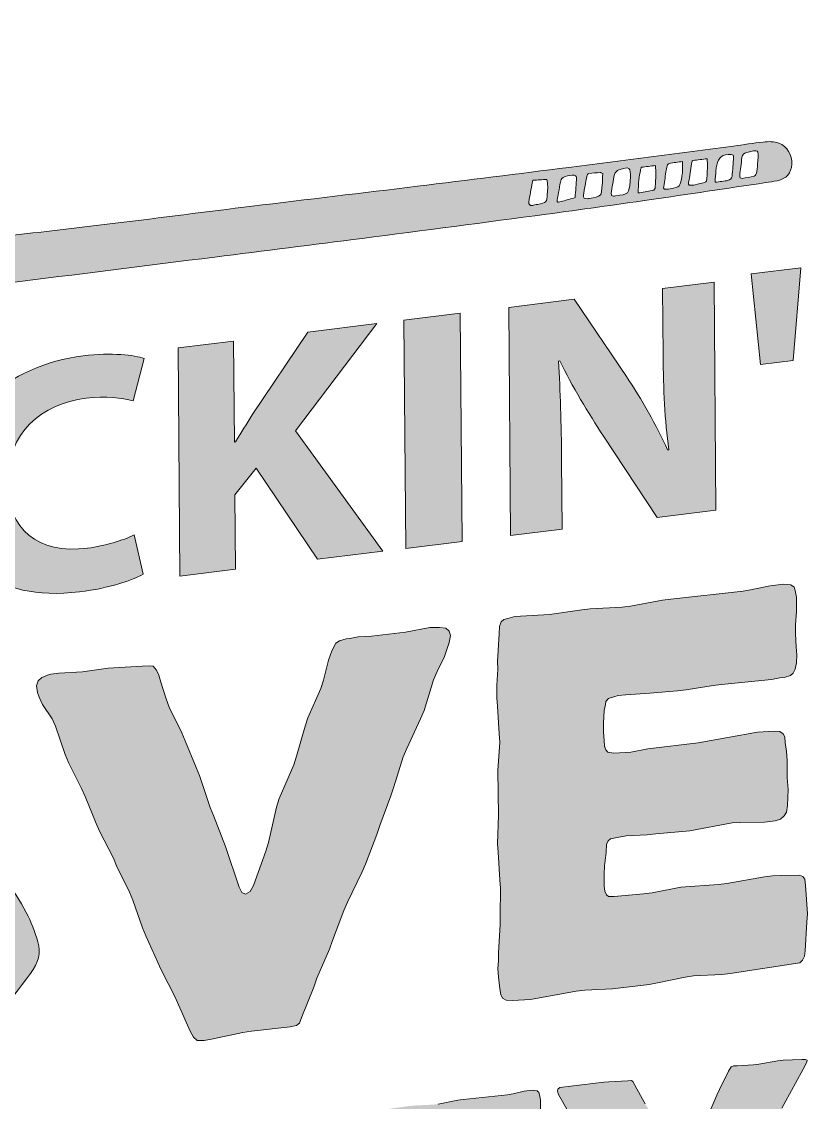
# Model space of a CAD drawing. Header units: inches. Extents: x 0.39 to 6.27, y -7.88 to -1.02.
# Drawn here: x 3.182 to 6.273, y -5.267 to -1.016 of the extents above; entities that cross this region are included whole.
import ezdxf

# ---------------------------------------------------------------- set-up
doc = ezdxf.new("R2010")
doc.units = ezdxf.units.IN
doc.header["$MEASUREMENT"] = 0
doc.layers.add('Layer 1', color=7, linetype='Continuous')

# ---------------------------------------------------------------- blocks, each defined once
blk = doc.blocks.new('block 3')
at = {"layer": 'Layer 1', "true_color": 0x0099ff}
h = blk.add_hatch(color=150, dxfattribs=at)
h.dxf.hatch_style = 2
edge = h.paths.add_edge_path()
edge.add_spline(control_points=[(2.0953, -4.8796), (1.899, -4.7381), (1.7428, -4.6), (1.6258, -4.4233), (1.6014, -4.3864), (1.5831, -4.3453), (1.5607, -4.307), (1.5121, -4.2239), (1.5347, -4.1432), (1.5953, -4.0632), (1.6362, -4.0095), (1.6777, -3.9562), (1.7179, -3.9019), (1.7389, -3.8735), (1.7592, -3.8444), (1.7772, -3.8143), (1.8466, -3.6978), (1.9195, -3.6571), (2.0436, -3.685), (2.1418, -3.7071), (2.2401, -3.7352), (2.3291, -3.777), (2.4947, -3.8549), (2.6533, -3.9458), (2.7905, -4.0645), (2.946, -4.199), (3.1033, -4.333), (3.2007, -4.5204), (3.2196, -4.5568), (3.2345, -4.5961), (3.2462, -4.6361), (3.2586, -4.6784), (3.2491, -4.718), (3.2175, -4.7597), (3.1296, -4.8755), (3.0443, -4.9931), (2.9626, -5.1128), (2.9215, -5.173), (2.8727, -5.1951), (2.8061, -5.1966), (2.7195, -5.1985), (2.6424, -5.1735), (2.5674, -5.1449), (2.3854, -5.0757), (2.2187, -4.9817), (2.0953, -4.8796)], knot_values=[0, 0, 0, 0, 1, 1, 1, 2, 2, 2, 3, 3, 3, 4, 4, 4, 5, 5, 5, 6, 6, 6, 7, 7, 7, 8, 8, 8, 9, 9, 9, 10, 10, 10, 11, 11, 11, 12, 12, 12, 13, 13, 13, 14, 14, 14, 15, 15, 15, 15], degree=3, periodic=1)
edge = h.paths.add_edge_path()
edge.add_spline(control_points=[(2.2057, -4.2896), (2.2415, -4.3161), (2.2772, -4.3428), (2.3132, -4.3689), (2.3181, -4.3725), (2.325, -4.3735), (2.331, -4.3757), (2.3282, -4.3692), (2.3269, -4.3614), (2.3224, -4.3564), (2.2743, -4.302), (2.2242, -4.2495), (2.1777, -4.1938), (2.1108, -4.1137), (2.0444, -4.0329), (2.0064, -3.9324), (1.9925, -3.8956), (2.0018, -3.8803), (2.04, -3.8808), (2.073, -3.8813), (2.1062, -3.8858), (2.1374, -3.8939), (2.2831, -3.9317), (2.4166, -3.9938), (2.5462, -4.0634), (2.5544, -4.0678), (2.5641, -4.0701), (2.5731, -4.0734), (2.5678, -4.0656), (2.564, -4.0561), (2.5569, -4.0505), (2.4376, -3.9558), (2.3219, -3.8552), (2.1661, -3.8149), (2.1225, -3.8037), (2.0753, -3.7961), (2.0292, -3.7991), (1.9528, -3.8041), (1.9064, -3.8614), (1.9214, -3.9334), (1.9311, -3.9802), (1.951, -4.0263), (1.9768, -4.0651), (2.0368, -4.1553), (2.1131, -4.2311), (2.2057, -4.2896)], knot_values=[0, 0, 0, 0, 1, 1, 1, 2, 2, 2, 3, 3, 3, 4, 4, 4, 5, 5, 5, 6, 6, 6, 7, 7, 7, 8, 8, 8, 9, 9, 9, 10, 10, 10, 11, 11, 11, 12, 12, 12, 13, 13, 13, 14, 14, 14, 15, 15, 15, 15], degree=3, periodic=1)
at = {"layer": 'Layer 1', "lineweight": 0}
for points in [[(2.0953, -4.8796), (1.899, -4.7381), (1.7428, -4.6), (1.6258, -4.4233), (1.6014, -4.3864), (1.5831, -4.3453), (1.5607, -4.307), (1.5121, -4.2239), (1.5347, -4.1432), (1.5953, -4.0632), (1.6362, -4.0095), (1.6777, -3.9562), (1.7179, -3.9019), (1.7389, -3.8735), (1.7592, -3.8444), (1.7772, -3.8143), (1.8466, -3.6978), (1.9195, -3.6571), (2.0436, -3.685), (2.1418, -3.7071), (2.2401, -3.7352), (2.3291, -3.777), (2.4947, -3.8549), (2.6533, -3.9458), (2.7905, -4.0645), (2.946, -4.199), (3.1033, -4.333), (3.2007, -4.5204), (3.2196, -4.5568), (3.2345, -4.5961), (3.2462, -4.6361), (3.2586, -4.6784), (3.2491, -4.718), (3.2175, -4.7597), (3.1296, -4.8755), (3.0443, -4.9931), (2.9626, -5.1128), (2.9215, -5.173), (2.8727, -5.1951), (2.8061, -5.1966), (2.7195, -5.1985), (2.6424, -5.1735), (2.5674, -5.1449), (2.3854, -5.0757), (2.2187, -4.9817), (2.0953, -4.8796)], [(2.2057, -4.2896), (2.2415, -4.3161), (2.2772, -4.3428), (2.3132, -4.3689), (2.3181, -4.3725), (2.325, -4.3735), (2.331, -4.3757), (2.3282, -4.3692), (2.3269, -4.3614), (2.3224, -4.3564), (2.2743, -4.302), (2.2242, -4.2495), (2.1777, -4.1938), (2.1108, -4.1137), (2.0444, -4.0329), (2.0064, -3.9324), (1.9925, -3.8956), (2.0018, -3.8803), (2.04, -3.8808), (2.073, -3.8813), (2.1062, -3.8858), (2.1374, -3.8939), (2.2831, -3.9317), (2.4166, -3.9938), (2.5462, -4.0634), (2.5544, -4.0678), (2.5641, -4.0701), (2.5731, -4.0734), (2.5678, -4.0656), (2.564, -4.0561), (2.5569, -4.0505), (2.4376, -3.9558), (2.3219, -3.8552), (2.1661, -3.8149), (2.1225, -3.8037), (2.0753, -3.7961), (2.0292, -3.7991), (1.9528, -3.8041), (1.9064, -3.8614), (1.9214, -3.9334), (1.9311, -3.9802), (1.951, -4.0263), (1.9768, -4.0651), (2.0368, -4.1553), (2.1131, -4.2311), (2.2057, -4.2896)]]:
    blk.add_open_spline(points, degree=3, knots=[0, 0, 0, 0, 1, 1, 1, 2, 2, 2, 3, 3, 3, 4, 4, 4, 5, 5, 5, 6, 6, 6, 7, 7, 7, 8, 8, 8, 9, 9, 9, 10, 10, 10, 11, 11, 11, 12, 12, 12, 13, 13, 13, 14, 14, 14, 15, 15, 15, 15], dxfattribs=at)
blk = doc.blocks.new('block 5')
at = {"layer": 'Layer 1', "true_color": 0xfbb03b}
h = blk.add_hatch(color=40, dxfattribs=at)
h.dxf.hatch_style = 2
h.paths.add_polyline_path([(6.2712, -5.1073), (6.2636, -5.1216), (6.1722, -5.2897), (6.1595, -5.3105), (6.1163, -5.3839), (6.1049, -5.4045), (6.0694, -5.4814), (6.058, -5.5035), (6.0186, -5.5764), (6.0059, -5.5987), (5.9653, -5.6718), (5.9526, -5.6926), (5.9107, -5.7658), (5.9056, -5.7782), (5.9066, -5.898), (5.9124, -5.9772), (5.9113, -6.001), (5.9068, -6.0815), (5.9069, -6.1051), (5.9126, -6.1666), (5.914, -6.1871), (5.9103, -6.1994), (5.9052, -6.206), (5.8936, -6.2103), (5.8087, -6.2208), (5.6581, -6.2333), (5.6529, -6.2295), (5.6502, -6.2151), (5.6487, -6.0332), (5.6473, -6.0097), (5.6415, -5.9305), (5.64, -5.907), (5.6445, -5.8266), (5.6418, -5.8136), (5.6327, -5.8043), (5.5974, -5.7376), (5.5857, -5.7184), (5.544, -5.6569), (5.5322, -5.6376), (5.4943, -5.5712), (5.4839, -5.5518), (5.3925, -5.4062), (5.3821, -5.3867), (5.3429, -5.322), (5.3325, -5.3025), (5.2946, -5.2362), (5.2906, -5.2233), (5.2918, -5.2158), (5.2995, -5.2089), (5.4719, -5.1877), (5.4925, -5.1867), (5.5672, -5.182), (5.5814, -5.1817), (5.5866, -5.1855), (5.6245, -5.2548), (5.6349, -5.2728), (5.6741, -5.3346), (5.6845, -5.3525), (5.7185, -5.4164), (5.7303, -5.4357), (5.7655, -5.495), (5.7746, -5.5072), (5.7824, -5.5092), (5.7913, -5.4978), (5.8229, -5.4229), (5.8343, -5.4022), (5.8737, -5.3323), (5.8851, -5.3116), (5.9167, -5.2382), (5.9269, -5.2162), (5.9624, -5.1438), (5.9725, -5.1277), (5.9828, -5.1235), (5.997, -5.1233), (6.0614, -5.1198), (6.0819, -5.1173), (6.1565, -5.1037), (6.1771, -5.1011), (6.2505, -5.0981), (6.266, -5.0991), (6.2725, -5.1013)])
h = blk.add_hatch(color=40, dxfattribs=at)
h.dxf.hatch_style = 2
h.paths.add_polyline_path([(5.2504, -6.1458), (5.2493, -6.1696), (5.2448, -6.2501), (5.2436, -6.265), (5.2386, -6.276), (5.2322, -6.2827), (5.0636, -6.3093), (5.0431, -6.3118), (4.9748, -6.3143), (4.9542, -6.3183), (4.8873, -6.3324), (4.8668, -6.3364), (4.778, -6.3473), (4.711, -6.3496), (4.6904, -6.3522), (4.5798, -6.3732), (4.536, -6.3756), (4.5206, -6.3745), (4.5115, -6.3682), (4.5076, -6.3583), (4.5049, -6.3424), (4.502, -6.3087), (4.5005, -6.2852), (4.5017, -6.2629), (4.5015, -6.2407), (4.506, -6.1617), (4.5058, -6.1381), (4.5065, -6.0595), (4.505, -6.0361), (4.5005, -5.9582), (4.499, -5.9347), (4.501, -5.8545), (4.5, -5.7289), (4.5045, -5.6499), (4.503, -5.6264), (4.4985, -5.5485), (4.497, -5.525), (4.4967, -5.4895), (4.499, -5.4448), (4.4988, -5.4227), (4.502, -5.3453), (4.5032, -5.3245), (4.5069, -5.3122), (4.5133, -5.3055), (4.5236, -5.3027), (4.5403, -5.2977), (4.624, -5.2933), (4.7025, -5.2822), (4.7231, -5.2797), (4.8003, -5.2761), (4.8209, -5.2736), (4.8981, -5.2582), (4.9187, -5.2557), (5.0937, -5.2371), (5.1156, -5.233), (5.1593, -5.2232), (5.1914, -5.2192), (5.2095, -5.2214), (5.2173, -5.2279), (5.2199, -5.2379), (5.2227, -5.2568), (5.223, -5.2967), (5.2207, -5.334), (5.2209, -5.3591), (5.2225, -5.396), (5.224, -5.418), (5.2229, -5.4403), (5.2204, -5.4584), (5.2154, -5.4693), (5.209, -5.4761), (5.1935, -5.4809), (5.1832, -5.4822), (5.1627, -5.4862), (5.0417, -5.4981), (5.0211, -5.5006), (4.9555, -5.5116), (4.9349, -5.5141), (4.868, -5.5194), (4.81, -5.5221), (4.7907, -5.5244), (4.7804, -5.5272), (4.7676, -5.5317), (4.7612, -5.5399), (4.76, -5.5489), (4.7575, -5.5655), (4.7553, -5.6013), (4.7555, -5.625), (4.7569, -5.6499), (4.7584, -5.6661), (4.761, -5.6761), (4.7662, -5.6828), (4.7804, -5.6855), (4.8216, -5.6834), (4.8628, -5.6754), (4.985, -5.6604), (5.1291, -5.6338), (5.169, -5.6319), (5.1832, -5.6331), (5.1909, -5.6396), (5.1949, -5.648), (5.1963, -5.6641), (5.1991, -5.6889), (5.2006, -5.7139), (5.201, -5.7626), (5.2038, -5.7963), (5.2016, -5.841), (5.1992, -5.8591), (5.1941, -5.87), (5.1851, -5.8785), (5.1723, -5.8831), (5.1466, -5.8862), (5.0886, -5.8859), (5.068, -5.887), (4.9651, -5.907), (4.8827, -5.9142), (4.8621, -5.9167), (4.8106, -5.9186), (4.7888, -5.9228), (4.7733, -5.9261), (4.7669, -5.9314), (4.7632, -5.9422), (4.762, -5.9645), (4.7585, -6.002), (4.7574, -6.0258), (4.7576, -6.0583), (4.759, -6.0729), (4.763, -6.0828), (4.7682, -6.0881), (4.7823, -6.0878), (4.8532, -6.0821), (4.8737, -6.0796), (4.9432, -6.0651), (5.0346, -6.0598), (5.0552, -6.0573), (5.1465, -6.0401), (5.1658, -6.0378), (5.1851, -6.0369), (5.2315, -6.0371), (5.2392, -6.0406), (5.2445, -6.0488), (5.2459, -6.0649)])
at = {"layer": 'Layer 1', "lineweight": 0}
for points in [[(6.2712, -5.1073), (6.2636, -5.1216), (6.1722, -5.2897)], [(5.3325, -5.3025), (5.2946, -5.2362), (5.2906, -5.2233), (5.2918, -5.2158), (5.2995, -5.2089), (5.4719, -5.1877), (5.4925, -5.1867), (5.5672, -5.182), (5.5814, -5.1817), (5.5866, -5.1855), (5.6245, -5.2548), (5.6349, -5.2728)], [(5.8851, -5.3116), (5.9167, -5.2382), (5.9269, -5.2162), (5.9624, -5.1438), (5.9725, -5.1277), (5.9828, -5.1235), (5.997, -5.1233), (6.0614, -5.1198), (6.0819, -5.1173), (6.1565, -5.1037), (6.1771, -5.1011), (6.2505, -5.0981), (6.266, -5.0991), (6.2725, -5.1013), (6.2712, -5.1073)], [(4.8209, -5.2736), (4.8981, -5.2582), (4.9187, -5.2557), (5.0937, -5.2371), (5.1156, -5.233), (5.1593, -5.2232), (5.1914, -5.2192), (5.2095, -5.2214), (5.2173, -5.2279), (5.2199, -5.2379), (5.2227, -5.2568), (5.223, -5.2967)]]:
    blk.add_lwpolyline(points, dxfattribs=at)
blk = doc.blocks.new('block 6')
at = {"layer": 'Layer 1', "true_color": 0xfbb03b}
h = blk.add_hatch(color=40, dxfattribs=at)
h.dxf.hatch_style = 2
h.paths.add_polyline_path([(6.2475, -1.9845), (6.2171, -2.3494), (6.0883, -2.3652), (6.0521, -2.0085)])
h = blk.add_hatch(color=40, dxfattribs=at)
h.dxf.hatch_style = 2
edge = h.paths.add_edge_path()
edge.add_spline(control_points=[(5.1058, -3.0375), (5.1058, -3.0375), (5.0987, -2.1402), (5.0987, -2.1402), (5.0987, -2.1402), (5.3562, -2.1086), (5.3562, -2.1086), (5.3562, -2.1086), (5.5615, -2.4126), (5.5615, -2.4126), (5.6201, -2.5), (5.6789, -2.6047), (5.7231, -2.7005), (5.7231, -2.7005), (5.7275, -2.7), (5.7275, -2.7), (5.712, -2.5833), (5.7067, -2.4627), (5.7056, -2.3282), (5.7056, -2.3282), (5.7035, -2.0659), (5.7035, -2.0659), (5.7035, -2.0659), (5.9061, -2.0411), (5.9061, -2.0411), (5.9061, -2.0411), (5.9133, -2.9384), (5.9133, -2.9384), (5.9133, -2.9384), (5.6818, -2.9668), (5.6818, -2.9668), (5.6818, -2.9668), (5.4706, -2.6463), (5.4706, -2.6463), (5.412, -2.5575), (5.3474, -2.4495), (5.2988, -2.3502), (5.2988, -2.3502), (5.2944, -2.3521), (5.2944, -2.3521), (5.3012, -2.4698), (5.3051, -2.5959), (5.3063, -2.7424), (5.3063, -2.7424), (5.3084, -3.0127), (5.3084, -3.0127), (5.3084, -3.0127), (5.1058, -3.0375), (5.1058, -3.0375)], knot_values=[0, 0, 0, 0, 1, 1, 1, 2, 2, 2, 3, 3, 3, 4, 4, 4, 5, 5, 5, 6, 6, 6, 7, 7, 7, 8, 8, 8, 9, 9, 9, 10, 10, 10, 11, 11, 11, 12, 12, 12, 13, 13, 13, 14, 14, 14, 15, 15, 15, 16, 16, 16, 16], degree=3, periodic=1)
h = blk.add_hatch(color=40, dxfattribs=at)
h.dxf.hatch_style = 2
h.paths.add_polyline_path([(4.9077, -2.1637), (4.9148, -3.061), (4.6934, -3.0882), (4.6863, -2.1909)])
h = blk.add_hatch(color=40, dxfattribs=at)
h.dxf.hatch_style = 2
edge = h.paths.add_edge_path()
edge.add_spline(control_points=[(3.7978, -2.3), (3.7978, -2.3), (4.0163, -2.2731), (4.0163, -2.2731), (4.0163, -2.2731), (4.0194, -2.6699), (4.0194, -2.6699), (4.0194, -2.6699), (4.0238, -2.6693), (4.0238, -2.6693), (4.0452, -2.6321), (4.0681, -2.5973), (4.0896, -2.5626), (4.0896, -2.5626), (4.3086, -2.2372), (4.3086, -2.2372), (4.3086, -2.2372), (4.5792, -2.204), (4.5792, -2.204), (4.5792, -2.204), (4.2595, -2.6257), (4.2595, -2.6257), (4.2595, -2.6257), (4.6037, -3.0992), (4.6037, -3.0992), (4.6037, -3.0992), (4.3462, -3.1308), (4.3462, -3.1308), (4.3462, -3.1308), (4.1043, -2.7727), (4.1043, -2.7727), (4.1043, -2.7727), (4.0211, -2.8776), (4.0211, -2.8776), (4.0211, -2.8776), (4.0234, -3.1704), (4.0234, -3.1704), (4.0234, -3.1704), (3.8049, -3.1973), (3.8049, -3.1973), (3.8049, -3.1973), (3.7978, -2.3), (3.7978, -2.3)], knot_values=[0, 0, 0, 0, 1, 1, 1, 2, 2, 2, 3, 3, 3, 4, 4, 4, 5, 5, 5, 6, 6, 6, 7, 7, 7, 8, 8, 8, 9, 9, 9, 10, 10, 10, 11, 11, 11, 12, 12, 12, 13, 13, 13, 14, 14, 14, 14], degree=3, periodic=1)
h = blk.add_hatch(color=40, dxfattribs=at)
h.dxf.hatch_style = 2
edge = h.paths.add_edge_path()
edge.add_spline(control_points=[(3.6601, -3.1897), (3.6197, -3.2134), (3.5287, -3.2445), (3.41, -3.2591), (3.0728, -3.3005), (2.8977, -3.1288), (2.8956, -2.8732), (2.8932, -2.567), (3.1291, -2.3674), (3.4243, -2.3312), (3.5386, -2.3171), (3.6256, -2.3278), (3.6648, -2.3416), (3.6648, -2.3416), (3.6213, -2.5082), (3.6213, -2.5082), (3.5763, -2.4964), (3.5139, -2.4881), (3.4358, -2.4977), (3.2607, -2.5192), (3.1254, -2.6331), (3.127, -2.8328), (3.1285, -3.0125), (3.2452, -3.1114), (3.442, -3.0873), (3.5085, -3.0791), (3.5822, -3.0567), (3.6255, -3.0354), (3.6255, -3.0354), (3.6601, -3.1897), (3.6601, -3.1897)], knot_values=[0, 0, 0, 0, 1, 1, 1, 2, 2, 2, 3, 3, 3, 4, 4, 4, 5, 5, 5, 6, 6, 6, 7, 7, 7, 8, 8, 8, 9, 9, 9, 10, 10, 10, 10], degree=3, periodic=1)
at = {"layer": 'Layer 1', "lineweight": 0}
for points in [[(6.2475, -1.9845), (6.2171, -2.3494), (6.0883, -2.3652), (6.0521, -2.0085), (6.2475, -1.9845)], [(4.9077, -2.1637), (4.9148, -3.061), (4.6934, -3.0882), (4.6863, -2.1909), (4.9077, -2.1637)]]:
    blk.add_lwpolyline(points, dxfattribs=at)
for points, knots in [([(5.1058, -3.0375), (5.1058, -3.0375), (5.0987, -2.1402), (5.0987, -2.1402), (5.0987, -2.1402), (5.3562, -2.1086), (5.3562, -2.1086), (5.3562, -2.1086), (5.5615, -2.4126), (5.5615, -2.4126), (5.6201, -2.5), (5.6789, -2.6047), (5.7231, -2.7005), (5.7231, -2.7005), (5.7275, -2.7), (5.7275, -2.7), (5.712, -2.5833), (5.7067, -2.4627), (5.7056, -2.3282), (5.7056, -2.3282), (5.7035, -2.0659), (5.7035, -2.0659), (5.7035, -2.0659), (5.9061, -2.0411), (5.9061, -2.0411), (5.9061, -2.0411), (5.9133, -2.9384), (5.9133, -2.9384), (5.9133, -2.9384), (5.6818, -2.9668), (5.6818, -2.9668), (5.6818, -2.9668), (5.4706, -2.6463), (5.4706, -2.6463), (5.412, -2.5575), (5.3474, -2.4495), (5.2988, -2.3502), (5.2988, -2.3502), (5.2944, -2.3521), (5.2944, -2.3521), (5.3012, -2.4698), (5.3051, -2.5959), (5.3063, -2.7424), (5.3063, -2.7424), (5.3084, -3.0127), (5.3084, -3.0127), (5.3084, -3.0127), (5.1058, -3.0375), (5.1058, -3.0375)], [0, 0, 0, 0, 1, 1, 1, 2, 2, 2, 3, 3, 3, 4, 4, 4, 5, 5, 5, 6, 6, 6, 7, 7, 7, 8, 8, 8, 9, 9, 9, 10, 10, 10, 11, 11, 11, 12, 12, 12, 13, 13, 13, 14, 14, 14, 15, 15, 15, 16, 16, 16, 16]), ([(3.7978, -2.3), (3.7978, -2.3), (4.0163, -2.2731), (4.0163, -2.2731), (4.0163, -2.2731), (4.0194, -2.6699), (4.0194, -2.6699), (4.0194, -2.6699), (4.0238, -2.6693), (4.0238, -2.6693), (4.0452, -2.6321), (4.0681, -2.5973), (4.0896, -2.5626), (4.0896, -2.5626), (4.3086, -2.2372), (4.3086, -2.2372), (4.3086, -2.2372), (4.5792, -2.204), (4.5792, -2.204), (4.5792, -2.204), (4.2595, -2.6257), (4.2595, -2.6257), (4.2595, -2.6257), (4.6037, -3.0992), (4.6037, -3.0992), (4.6037, -3.0992), (4.3462, -3.1308), (4.3462, -3.1308), (4.3462, -3.1308), (4.1043, -2.7727), (4.1043, -2.7727), (4.1043, -2.7727), (4.0211, -2.8776), (4.0211, -2.8776), (4.0211, -2.8776), (4.0234, -3.1704), (4.0234, -3.1704), (4.0234, -3.1704), (3.8049, -3.1973), (3.8049, -3.1973), (3.8049, -3.1973), (3.7978, -2.3), (3.7978, -2.3)], [0, 0, 0, 0, 1, 1, 1, 2, 2, 2, 3, 3, 3, 4, 4, 4, 5, 5, 5, 6, 6, 6, 7, 7, 7, 8, 8, 8, 9, 9, 9, 10, 10, 10, 11, 11, 11, 12, 12, 12, 13, 13, 13, 14, 14, 14, 14]), ([(3.6601, -3.1897), (3.6197, -3.2134), (3.5287, -3.2445), (3.41, -3.2591), (3.0728, -3.3005), (2.8977, -3.1288), (2.8956, -2.8732), (2.8932, -2.567), (3.1291, -2.3674), (3.4243, -2.3312), (3.5386, -2.3171), (3.6256, -2.3278), (3.6648, -2.3416), (3.6648, -2.3416), (3.6213, -2.5082), (3.6213, -2.5082), (3.5763, -2.4964), (3.5139, -2.4881), (3.4358, -2.4977), (3.2607, -2.5192), (3.1254, -2.6331), (3.127, -2.8328), (3.1285, -3.0125), (3.2452, -3.1114), (3.442, -3.0873), (3.5085, -3.0791), (3.5822, -3.0567), (3.6255, -3.0354), (3.6255, -3.0354), (3.6601, -3.1897), (3.6601, -3.1897)], [0, 0, 0, 0, 1, 1, 1, 2, 2, 2, 3, 3, 3, 4, 4, 4, 5, 5, 5, 6, 6, 6, 7, 7, 7, 8, 8, 8, 9, 9, 9, 10, 10, 10, 10])]:
    blk.add_open_spline(points, degree=3, knots=knots, dxfattribs=at)
blk = doc.blocks.new('block 4')
at = {"layer": 'Layer 1', "true_color": 0xfbb03b}
h = blk.add_hatch(color=40, dxfattribs=at)
h.dxf.hatch_style = 2
h.paths.add_polyline_path([(6.2729, -4.5254), (6.2711, -4.5588), (6.2637, -4.6717), (6.2617, -4.6926), (6.2535, -4.7081), (6.2431, -4.7177), (5.9696, -4.7596), (5.9362, -4.7637), (5.8255, -4.769), (5.7921, -4.7752), (5.6835, -4.7968), (5.6501, -4.803), (5.5061, -4.8207), (5.3974, -4.8257), (5.364, -4.8298), (5.1845, -4.8622), (5.1134, -4.8668), (5.0883, -4.8657), (5.0737, -4.8572), (5.0673, -4.8434), (5.0629, -4.8212), (5.0584, -4.7741), (5.056, -4.7412), (5.0578, -4.7099), (5.0576, -4.6788), (5.0651, -4.568), (5.0648, -4.5349), (5.066, -4.4249), (5.0637, -4.392), (5.0565, -4.283), (5.0542, -4.2501), (5.0574, -4.1378), (5.056, -3.9617), (5.0635, -3.8509), (5.0612, -3.8181), (5.054, -3.7091), (5.0517, -3.6762), (5.0513, -3.6265), (5.0549, -3.5638), (5.0547, -3.5328), (5.0601, -3.4243), (5.0619, -3.3951), (5.0681, -3.3777), (5.0785, -3.3682), (5.0951, -3.364), (5.1223, -3.3566), (5.2581, -3.3482), (5.3854, -3.3305), (5.4188, -3.3264), (5.5442, -3.3193), (5.5776, -3.3152), (5.7028, -3.2915), (5.7362, -3.2874), (6.0203, -3.2567), (6.0558, -3.2502), (6.1267, -3.2353), (6.1789, -3.2289), (6.2082, -3.2315), (6.2208, -3.2403), (6.2251, -3.2543), (6.2295, -3.2807), (6.23, -3.3366), (6.2262, -3.3889), (6.2265, -3.4241), (6.229, -3.4756), (6.2313, -3.5065), (6.2295, -3.5378), (6.2255, -3.5631), (6.2173, -3.5787), (6.2069, -3.5882), (6.1819, -3.5955), (6.1652, -3.5975), (6.1318, -3.6037), (5.9354, -3.6236), (5.902, -3.6277), (5.7956, -3.645), (5.7621, -3.6491), (5.6535, -3.6583), (5.5595, -3.6636), (5.5282, -3.6674), (5.5115, -3.6715), (5.4906, -3.6783), (5.4803, -3.6899), (5.4783, -3.7026), (5.4743, -3.7259), (5.4705, -3.7761), (5.4708, -3.8092), (5.4731, -3.8442), (5.4754, -3.8667), (5.4797, -3.8807), (5.4882, -3.89), (5.5112, -3.8934), (5.578, -3.8893), (5.6448, -3.877), (5.8432, -3.8526), (6.077, -3.8115), (6.1418, -3.8077), (6.1648, -3.809), (6.1774, -3.8178), (6.1837, -3.8295), (6.186, -3.852), (6.1905, -3.8867), (6.1928, -3.9216), (6.1934, -3.99), (6.1979, -4.0371), (6.1943, -4.0997), (6.1903, -4.1251), (6.182, -4.1406), (6.1675, -4.1528), (6.1467, -4.1595), (6.1049, -4.1646), (6.0108, -4.1658), (5.9774, -4.1678), (5.8104, -4.1987), (5.6768, -4.211), (5.6433, -4.2151), (5.5598, -4.2191), (5.5243, -4.2255), (5.4992, -4.2307), (5.4889, -4.2382), (5.4827, -4.2534), (5.4809, -4.2848), (5.475, -4.3373), (5.4732, -4.3707), (5.4736, -4.4163), (5.4758, -4.4367), (5.4822, -4.4504), (5.4906, -4.4577), (5.5136, -4.457), (5.6285, -4.447), (5.6619, -4.4429), (5.7746, -4.4208), (5.9229, -4.4108), (5.9563, -4.4067), (6.1045, -4.3802), (6.1359, -4.3764), (6.1672, -4.3746), (6.2424, -4.3737), (6.255, -4.3783), (6.2635, -4.3898), (6.2658, -4.4123)])
h = blk.add_hatch(color=40, dxfattribs=at)
h.dxf.hatch_style = 2
h.paths.add_polyline_path([(4.8699, -3.4311), (4.8639, -3.4588), (4.8578, -3.4782), (4.8455, -3.5129), (4.8167, -3.5724), (4.8024, -3.6052), (4.7657, -3.7258), (4.7513, -3.7587), (4.6979, -3.8751), (4.6835, -3.908), (4.6469, -4.0265), (4.6346, -4.0612), (4.5916, -4.1784), (4.5794, -4.213), (4.5343, -4.3305), (4.52, -4.3634), (4.4645, -4.4801), (4.4501, -4.5129), (4.405, -4.6304), (4.3928, -4.6651), (4.3435, -4.7789), (4.3313, -4.8136), (4.2841, -4.9313), (4.276, -4.9551), (4.2635, -4.9649), (4.2385, -4.9701), (4.086, -4.9867), (4.0526, -4.9929), (3.9357, -5.0176), (3.9003, -5.0241), (3.8731, -5.0232), (3.8583, -5.0106), (3.8456, -4.9872), (3.7988, -4.8831), (3.786, -4.8536), (3.7308, -4.7464), (3.718, -4.7168), (3.6712, -4.6127), (3.6584, -4.5811), (3.6199, -4.4718), (3.6071, -4.4402), (3.5561, -4.3366), (3.5433, -4.3071), (3.4881, -4.1999), (3.4753, -4.1703), (3.4327, -4.0636), (3.4178, -4.0323), (3.3668, -3.9308), (3.354, -3.8992), (3.3155, -3.7878), (3.3027, -3.7583), (3.2647, -3.7028), (3.2519, -3.6733), (3.2455, -3.6554), (3.2411, -3.629), (3.2472, -3.6096), (3.2617, -3.5954), (3.2846, -3.5864), (3.2972, -3.5828), (3.3285, -3.5789), (3.4225, -3.5736), (3.5227, -3.5592), (3.6564, -3.5511), (3.6836, -3.5498), (3.7003, -3.5519), (3.713, -3.5669), (3.7215, -3.5866), (3.7301, -3.6146), (3.7515, -3.6804), (3.7622, -3.7122), (3.8132, -3.8138), (3.826, -3.8454), (3.8687, -3.95), (3.8815, -3.9816), (3.9243, -4.1069), (3.9371, -4.1385), (3.984, -4.2613), (4.0376, -4.4205), (4.0482, -4.442), (4.0629, -4.4485), (4.0816, -4.4379), (4.0939, -4.4136), (4.143, -4.2791), (4.1532, -4.2446), (4.1855, -4.1059), (4.1957, -4.0715), (4.2532, -3.9401), (4.2634, -3.9057), (4.298, -3.7874), (4.3081, -3.755), (4.3595, -3.6389), (4.3697, -3.6065), (4.3899, -3.5273), (4.4022, -3.4906), (4.4187, -3.4616), (4.4332, -3.4515), (4.4583, -3.4443), (4.4729, -3.4425), (4.5063, -3.4364), (4.5585, -3.4341), (4.6922, -3.4177), (4.7882, -3.3997), (4.8258, -3.3992), (4.8509, -3.4023), (4.8635, -3.4132)])
at = {"layer": 'Layer 1', "lineweight": 0}
for points in [[(6.2729, -4.5254), (6.2711, -4.5588), (6.2637, -4.6717), (6.2617, -4.6926), (6.2535, -4.7081), (6.2431, -4.7177), (5.9696, -4.7596), (5.9362, -4.7637), (5.8255, -4.769), (5.7921, -4.7752), (5.6835, -4.7968), (5.6501, -4.803), (5.5061, -4.8207), (5.3974, -4.8257), (5.364, -4.8298), (5.1845, -4.8622), (5.1134, -4.8668), (5.0883, -4.8657), (5.0737, -4.8572), (5.0673, -4.8434), (5.0629, -4.8212), (5.0584, -4.7741), (5.056, -4.7412), (5.0578, -4.7099), (5.0576, -4.6788), (5.0651, -4.568), (5.0648, -4.5349), (5.066, -4.4249), (5.0637, -4.392), (5.0565, -4.283), (5.0542, -4.2501), (5.0574, -4.1378), (5.056, -3.9617), (5.0635, -3.8509), (5.0612, -3.8181), (5.054, -3.7091), (5.0517, -3.6762), (5.0513, -3.6265), (5.0549, -3.5638), (5.0547, -3.5328), (5.0601, -3.4243), (5.0619, -3.3951), (5.0681, -3.3777), (5.0785, -3.3682), (5.0951, -3.364), (5.1223, -3.3566), (5.2581, -3.3482), (5.3854, -3.3305), (5.4188, -3.3264), (5.5442, -3.3193), (5.5776, -3.3152), (5.7028, -3.2915), (5.7362, -3.2874), (6.0203, -3.2567), (6.0558, -3.2502), (6.1267, -3.2353), (6.1789, -3.2289), (6.2082, -3.2315), (6.2208, -3.2403), (6.2251, -3.2543), (6.2295, -3.2807), (6.23, -3.3366), (6.2262, -3.3889), (6.2265, -3.4241), (6.229, -3.4756), (6.2313, -3.5065), (6.2295, -3.5378), (6.2255, -3.5631), (6.2173, -3.5787), (6.2069, -3.5882), (6.1819, -3.5955), (6.1652, -3.5975), (6.1318, -3.6037), (5.9354, -3.6236), (5.902, -3.6277), (5.7956, -3.645), (5.7621, -3.6491), (5.6535, -3.6583), (5.5595, -3.6636), (5.5282, -3.6674), (5.5115, -3.6715), (5.4906, -3.6783), (5.4803, -3.6899), (5.4783, -3.7026), (5.4743, -3.7259), (5.4705, -3.7761), (5.4708, -3.8092), (5.4731, -3.8442), (5.4754, -3.8667), (5.4797, -3.8807), (5.4882, -3.89), (5.5112, -3.8934), (5.578, -3.8893), (5.6448, -3.877), (5.8432, -3.8526), (6.077, -3.8115), (6.1418, -3.8077), (6.1648, -3.809), (6.1774, -3.8178), (6.1837, -3.8295), (6.186, -3.852), (6.1905, -3.8867), (6.1928, -3.9216), (6.1934, -3.99), (6.1979, -4.0371), (6.1943, -4.0997), (6.1903, -4.1251), (6.182, -4.1406), (6.1675, -4.1528), (6.1467, -4.1595), (6.1049, -4.1646), (6.0108, -4.1658), (5.9774, -4.1678), (5.8104, -4.1987), (5.6768, -4.211), (5.6433, -4.2151), (5.5598, -4.2191), (5.5243, -4.2255), (5.4992, -4.2307), (5.4889, -4.2382), (5.4827, -4.2534), (5.4809, -4.2848), (5.475, -4.3373), (5.4732, -4.3707), (5.4736, -4.4163), (5.4758, -4.4367), (5.4822, -4.4504), (5.4906, -4.4577), (5.5136, -4.457), (5.6285, -4.447), (5.6619, -4.4429), (5.7746, -4.4208), (5.9229, -4.4108), (5.9563, -4.4067), (6.1045, -4.3802), (6.1359, -4.3764), (6.1672, -4.3746), (6.2424, -4.3737), (6.255, -4.3783), (6.2635, -4.3898), (6.2658, -4.4123), (6.2729, -4.5254)], [(4.8699, -3.4311), (4.8639, -3.4588), (4.8578, -3.4782), (4.8455, -3.5129), (4.8167, -3.5724), (4.8024, -3.6052), (4.7657, -3.7258), (4.7513, -3.7587), (4.6979, -3.8751), (4.6835, -3.908), (4.6469, -4.0265), (4.6346, -4.0612), (4.5916, -4.1784), (4.5794, -4.213), (4.5343, -4.3305), (4.52, -4.3634), (4.4645, -4.4801), (4.4501, -4.5129), (4.405, -4.6304), (4.3928, -4.6651), (4.3435, -4.7789), (4.3313, -4.8136), (4.2841, -4.9313), (4.276, -4.9551), (4.2635, -4.9649), (4.2385, -4.9701), (4.086, -4.9867), (4.0526, -4.9929), (3.9357, -5.0176), (3.9003, -5.0241), (3.8731, -5.0232), (3.8583, -5.0106), (3.8456, -4.9872), (3.7988, -4.8831), (3.786, -4.8536), (3.7308, -4.7464), (3.718, -4.7168), (3.6712, -4.6127), (3.6584, -4.5811), (3.6199, -4.4718), (3.6071, -4.4402), (3.5561, -4.3366), (3.5433, -4.3071), (3.4881, -4.1999), (3.4753, -4.1703), (3.4327, -4.0636), (3.4178, -4.0323), (3.3668, -3.9308), (3.354, -3.8992), (3.3155, -3.7878), (3.3027, -3.7583), (3.2647, -3.7028), (3.2519, -3.6733), (3.2455, -3.6554), (3.2411, -3.629), (3.2472, -3.6096), (3.2617, -3.5954), (3.2846, -3.5864), (3.2972, -3.5828), (3.3285, -3.5789), (3.4225, -3.5736), (3.5227, -3.5592), (3.6564, -3.5511), (3.6836, -3.5498), (3.7003, -3.5519), (3.713, -3.5669), (3.7215, -3.5866), (3.7301, -3.6146), (3.7515, -3.6804), (3.7622, -3.7122), (3.8132, -3.8138), (3.826, -3.8454), (3.8687, -3.95), (3.8815, -3.9816), (3.9243, -4.1069), (3.9371, -4.1385), (3.984, -4.2613), (4.0376, -4.4205), (4.0482, -4.442), (4.0629, -4.4485), (4.0816, -4.4379), (4.0939, -4.4136), (4.143, -4.2791), (4.1532, -4.2446), (4.1855, -4.1059), (4.1957, -4.0715), (4.2532, -3.9401), (4.2634, -3.9057), (4.298, -3.7874), (4.3081, -3.755), (4.3595, -3.6389), (4.3697, -3.6065), (4.3899, -3.5273), (4.4022, -3.4906), (4.4187, -3.4616), (4.4332, -3.4515), (4.4583, -3.4443), (4.4729, -3.4425), (4.5063, -3.4364), (4.5585, -3.4341), (4.6922, -3.4177), (4.7882, -3.3997), (4.8258, -3.3992), (4.8509, -3.4023), (4.8635, -3.4132), (4.8699, -3.4311)]]:
    blk.add_lwpolyline(points, dxfattribs=at)
at = {"layer": 'Layer 1'}
for name in ['block 6', 'block 5']:
    blk.add_blockref(name, (0, 0), dxfattribs=at)
blk = doc.blocks.new('block 2')
at = {"layer": 'Layer 1', "true_color": 0x0099ff}
h = blk.add_hatch(color=150, dxfattribs=at)
h.dxf.hatch_style = 2
edge = h.paths.add_edge_path()
edge.add_spline(control_points=[(0.528, -1.3914), (0.5492, -1.4188), (0.5698, -1.4469), (0.5941, -1.472), (0.6683, -1.5487), (0.7431, -1.625), (0.8196, -1.6997), (0.9012, -1.7794), (0.9852, -1.857), (1.0679, -1.9357), (1.1025, -1.9687), (1.1366, -2.0024), (1.1709, -2.0357), (1.172, -2.0346), (1.1731, -2.0335), (1.1743, -2.0324), (1.2052, -2.0593), (1.234, -2.0892), (1.2677, -2.1123), (1.3307, -2.1554), (1.4026, -2.177), (1.4758, -2.1932), (1.5703, -2.2142), (1.6637, -2.2189), (1.757, -2.2079), (2.0126, -2.1775), (2.2687, -2.1489), (2.5243, -2.1186), (2.7245, -2.0949), (2.9243, -2.0698), (3.1242, -2.0449), (3.3972, -2.011), (3.6701, -1.9767), (3.943, -1.9424), (4.1361, -1.9181), (4.3293, -1.8939), (4.5222, -1.8689), (4.7637, -1.8377), (5.0051, -1.8061), (5.2464, -1.7739), (5.3811, -1.7559), (5.5156, -1.7368), (5.65, -1.7174), (5.8033, -1.6953), (5.9563, -1.6723), (6.1094, -1.6496), (6.1242, -1.6474), (6.139, -1.6454), (6.1535, -1.6424), (6.1912, -1.6345), (6.2094, -1.6134), (6.2115, -1.5764), (6.2134, -1.5427), (6.194, -1.5066), (6.1605, -1.494), (6.142, -1.487), (6.1193, -1.488), (6.0995, -1.4899), (6.0601, -1.4937), (6.0215, -1.5011), (5.9824, -1.5061), (5.7666, -1.5342), (5.5508, -1.5624), (5.3348, -1.5898), (5.1363, -1.615), (4.9376, -1.6397), (4.7389, -1.664), (4.5226, -1.6904), (4.3061, -1.7158), (4.0898, -1.7423), (3.9101, -1.7642), (3.7307, -1.7876), (3.551, -1.8094), (3.3779, -1.8304), (3.2045, -1.8499), (3.0313, -1.8705), (2.8758, -1.8891), (2.7205, -1.9086), (2.565, -1.9272), (2.3947, -1.9475), (2.2242, -1.9675), (2.0537, -1.9873), (2.0009, -1.9934), (1.948, -1.9988), (1.8949, -2.0039), (1.7932, -2.0135), (1.699, -1.9836), (1.6116, -1.9269), (1.5653, -1.8968), (1.5203, -1.8642), (1.4779, -1.8293), (1.442, -1.7997), (1.4101, -1.7656), (1.3773, -1.7327), (1.3457, -1.7009), (1.3157, -1.6676), (1.2841, -1.6357), (1.2267, -1.5777), (1.1682, -1.5208), (1.1111, -1.4626), (1.059, -1.4095), (1.0083, -1.3552), (0.9567, -1.3016), (0.9324, -1.2764), (0.9076, -1.2514), (0.8825, -1.2268), (0.8443, -1.1892), (0.8057, -1.1522), (0.7674, -1.1148), (0.7432, -1.0912), (0.7202, -1.0665), (0.6952, -1.0438), (0.6653, -1.0166), (0.6533, -1.0164), (0.6341, -1.0471), (0.6168, -1.0748), (0.6022, -1.1047), (0.5911, -1.1355), (0.566, -1.2045), (0.545, -1.2752), (0.5196, -1.344), (0.5127, -1.3626), (0.5167, -1.3768), (0.528, -1.3914)], knot_values=[0, 0, 0, 0, 1, 1, 1, 2, 2, 2, 3, 3, 3, 4, 4, 4, 5, 5, 5, 6, 6, 6, 7, 7, 7, 8, 8, 8, 9, 9, 9, 10, 10, 10, 11, 11, 11, 12, 12, 12, 13, 13, 13, 14, 14, 14, 15, 15, 15, 16, 16, 16, 17, 17, 17, 18, 18, 18, 19, 19, 19, 20, 20, 20, 21, 21, 21, 22, 22, 22, 23, 23, 23, 24, 24, 24, 25, 25, 25, 26, 26, 26, 27, 27, 27, 28, 28, 28, 29, 29, 29, 30, 30, 30, 31, 31, 31, 32, 32, 32, 33, 33, 33, 34, 34, 34, 35, 35, 35, 36, 36, 36, 37, 37, 37, 38, 38, 38, 39, 39, 39, 40, 40, 40, 41, 41, 41, 41], degree=3, periodic=1)
edge = h.paths.add_edge_path()
edge.add_spline(control_points=[(6.0079, -1.631), (6.0075, -1.6284), (6.0065, -1.6257), (6.0068, -1.6233), (6.0095, -1.5992), (6.0126, -1.5751), (6.0153, -1.551), (6.0166, -1.5394), (6.0235, -1.5344), (6.0352, -1.5311), (6.0809, -1.5186), (6.0814, -1.5186), (6.0777, -1.5644), (6.0766, -1.5785), (6.077, -1.5928), (6.0746, -1.6065), (6.0734, -1.6132), (6.069, -1.6222), (6.0632, -1.6241), (6.0483, -1.6289), (6.0318, -1.6305), (6.0158, -1.6331), (6.0135, -1.6334), (6.0106, -1.6318), (6.0079, -1.631)], knot_values=[0, 0, 0, 0, 1, 1, 1, 2, 2, 2, 3, 3, 3, 4, 4, 4, 5, 5, 5, 6, 6, 6, 7, 7, 7, 8, 8, 8, 8], degree=3, periodic=1)
edge = h.paths.add_edge_path()
edge.add_spline(control_points=[(5.9102, -1.6483), (5.9111, -1.6322), (5.9118, -1.6162), (5.9131, -1.6002), (5.9136, -1.5939), (5.9155, -1.5878), (5.9166, -1.5815), (5.9221, -1.5505), (5.9396, -1.5373), (5.9732, -1.5392), (5.9757, -1.5393), (5.9782, -1.541), (5.9807, -1.5419), (5.9814, -1.5444), (5.983, -1.547), (5.9829, -1.5493), (5.9811, -1.5749), (5.9799, -1.6006), (5.9765, -1.6259), (5.9757, -1.6318), (5.9682, -1.639), (5.9619, -1.6406), (5.9452, -1.6446), (5.9275, -1.6459), (5.9102, -1.6483)], knot_values=[0, 0, 0, 0, 1, 1, 1, 2, 2, 2, 3, 3, 3, 4, 4, 4, 5, 5, 5, 6, 6, 6, 7, 7, 7, 8, 8, 8, 8], degree=3, periodic=1)
edge = h.paths.add_edge_path()
edge.add_spline(control_points=[(5.8057, -1.6481), (5.8107, -1.6244), (5.8137, -1.6001), (5.8176, -1.5761), (5.8182, -1.5723), (5.8191, -1.5687), (5.8198, -1.5653), (5.8211, -1.5641), (5.8218, -1.5624), (5.8228, -1.5623), (5.8416, -1.5601), (5.8604, -1.558), (5.8793, -1.5558), (5.8794, -1.5674), (5.8795, -1.579), (5.8796, -1.5906), (5.8796, -1.5945), (5.8796, -1.5984), (5.8793, -1.6023), (5.8745, -1.661), (5.8866, -1.6435), (5.8269, -1.659), (5.8243, -1.6596), (5.8215, -1.6598), (5.8188, -1.66), (5.8097, -1.6607), (5.8031, -1.6608), (5.8057, -1.6481)], knot_values=[0, 0, 0, 0, 1, 1, 1, 2, 2, 2, 3, 3, 3, 4, 4, 4, 5, 5, 5, 6, 6, 6, 7, 7, 7, 8, 8, 8, 9, 9, 9, 9], degree=3, periodic=1)
edge = h.paths.add_edge_path()
edge.add_spline(control_points=[(5.7079, -1.6643), (5.7121, -1.6432), (5.7142, -1.6216), (5.7176, -1.6003), (5.7188, -1.5928), (5.7214, -1.5857), (5.7232, -1.5791), (5.7258, -1.577), (5.7275, -1.5743), (5.7298, -1.574), (5.7469, -1.5712), (5.7642, -1.5689), (5.7814, -1.5664), (5.7816, -1.5796), (5.7821, -1.5929), (5.7818, -1.6061), (5.7815, -1.6137), (5.78, -1.6213), (5.7787, -1.6288), (5.772, -1.6662), (5.772, -1.6662), (5.7331, -1.6738), (5.7292, -1.6745), (5.7252, -1.6751), (5.7211, -1.6755), (5.7125, -1.6764), (5.7053, -1.6774), (5.7079, -1.6643)], knot_values=[0, 0, 0, 0, 1, 1, 1, 2, 2, 2, 3, 3, 3, 4, 4, 4, 5, 5, 5, 6, 6, 6, 7, 7, 7, 8, 8, 8, 9, 9, 9, 9], degree=3, periodic=1)
edge = h.paths.add_edge_path()
edge.add_spline(control_points=[(5.6068, -1.6904), (5.6078, -1.673), (5.6081, -1.6556), (5.6098, -1.6384), (5.6111, -1.6257), (5.6141, -1.6134), (5.6165, -1.601), (5.6171, -1.5974), (5.6183, -1.594), (5.6197, -1.5892), (5.6384, -1.5868), (5.657, -1.5845), (5.6755, -1.5821), (5.6761, -1.5945), (5.6773, -1.607), (5.6771, -1.6193), (5.6768, -1.6347), (5.675, -1.6499), (5.6744, -1.6653), (5.6741, -1.6736), (5.6727, -1.6798), (5.6621, -1.6812), (5.6436, -1.6837), (5.6253, -1.6873), (5.6068, -1.6904)], knot_values=[0, 0, 0, 0, 1, 1, 1, 2, 2, 2, 3, 3, 3, 4, 4, 4, 5, 5, 5, 6, 6, 6, 7, 7, 7, 8, 8, 8, 8], degree=3, periodic=1)
edge = h.paths.add_edge_path()
edge.add_spline(control_points=[(5.5027, -1.7002), (5.5023, -1.6976), (5.5012, -1.6949), (5.5016, -1.6925), (5.5054, -1.6672), (5.5084, -1.6417), (5.5141, -1.6171), (5.5158, -1.6098), (5.524, -1.6022), (5.5316, -1.5995), (5.573, -1.5846), (5.5787, -1.5892), (5.5766, -1.6327), (5.5764, -1.6365), (5.5759, -1.6404), (5.5756, -1.6442), (5.5721, -1.6935), (5.5699, -1.6957), (5.5182, -1.7018), (5.5155, -1.7021), (5.5128, -1.7026), (5.5101, -1.7023), (5.5076, -1.7021), (5.5052, -1.7009), (5.5027, -1.7002)], knot_values=[0, 0, 0, 0, 1, 1, 1, 2, 2, 2, 3, 3, 3, 4, 4, 4, 5, 5, 5, 6, 6, 6, 7, 7, 7, 8, 8, 8, 8], degree=3, periodic=1)
edge = h.paths.add_edge_path()
edge.add_spline(control_points=[(5.3921, -1.6995), (5.396, -1.6744), (5.4004, -1.6493), (5.4054, -1.6244), (5.4062, -1.6204), (5.4101, -1.6151), (5.4138, -1.6144), (5.4283, -1.6119), (5.4432, -1.6108), (5.4581, -1.6096), (5.4603, -1.6094), (5.463, -1.6115), (5.4687, -1.6139), (5.4684, -1.6163), (5.4675, -1.6199), (5.4673, -1.6237), (5.4668, -1.6353), (5.4669, -1.6469), (5.4661, -1.6584), (5.4631, -1.7038), (5.463, -1.7037), (5.4149, -1.7117), (5.4122, -1.7121), (5.4095, -1.7125), (5.4069, -1.7129), (5.396, -1.7143), (5.3907, -1.709), (5.3921, -1.6995)], knot_values=[0, 0, 0, 0, 1, 1, 1, 2, 2, 2, 3, 3, 3, 4, 4, 4, 5, 5, 5, 6, 6, 6, 7, 7, 7, 8, 8, 8, 9, 9, 9, 9], degree=3, periodic=1)
edge = h.paths.add_edge_path()
edge.add_spline(control_points=[(5.289, -1.7193), (5.2936, -1.6918), (5.2981, -1.6643), (5.304, -1.6371), (5.3063, -1.6263), (5.3507, -1.6159), (5.3611, -1.6225), (5.3626, -1.6246), (5.3654, -1.6269), (5.3653, -1.6288), (5.3635, -1.6555), (5.3614, -1.682), (5.3593, -1.7087), (5.343, -1.7134), (5.3267, -1.7181), (5.3104, -1.7228), (5.3066, -1.7239), (5.3024, -1.7242), (5.2988, -1.7255), (5.2922, -1.728), (5.2878, -1.7266), (5.289, -1.7193)], knot_values=[0, 0, 0, 0, 1, 1, 1, 2, 2, 2, 3, 3, 3, 4, 4, 4, 5, 5, 5, 6, 6, 6, 7, 7, 7, 7], degree=3, periodic=1)
edge = h.paths.add_edge_path()
edge.add_spline(control_points=[(5.1774, -1.7253), (5.1815, -1.7002), (5.1862, -1.6752), (5.1908, -1.6502), (5.1912, -1.6477), (5.1921, -1.6453), (5.1934, -1.6403), (5.2111, -1.6392), (5.23, -1.638), (5.2488, -1.6368), (5.2498, -1.6467), (5.2515, -1.6565), (5.2517, -1.6663), (5.252, -1.6753), (5.2507, -1.6843), (5.2501, -1.6933), (5.2478, -1.7285), (5.2478, -1.7285), (5.211, -1.7353), (5.2044, -1.7365), (5.1979, -1.7381), (5.1912, -1.7391), (5.1796, -1.7409), (5.1759, -1.7345), (5.1774, -1.7253)], knot_values=[0, 0, 0, 0, 1, 1, 1, 2, 2, 2, 3, 3, 3, 4, 4, 4, 5, 5, 5, 6, 6, 6, 7, 7, 7, 8, 8, 8, 8], degree=3, periodic=1)
edge = h.paths.add_edge_path()
edge.add_spline(control_points=[(1.3081, -1.9954), (1.3134, -1.9983), (1.3187, -2.0012), (1.325, -2.0046), (1.3271, -2.0082), (1.3295, -2.0122), (1.3318, -2.0162), (1.3274, -2.0132), (1.3226, -2.0105), (1.3186, -2.007), (1.3147, -2.0036), (1.3116, -1.9993), (1.3081, -1.9954)], knot_values=[0, 0, 0, 0, 1, 1, 1, 2, 2, 2, 3, 3, 3, 4, 4, 4, 4], degree=3, periodic=1)
edge = h.paths.add_edge_path()
edge.add_spline(control_points=[(0.6463, -1.3643), (0.6578, -1.3532), (0.6659, -1.3619), (0.6735, -1.3705), (0.6818, -1.3799), (0.6887, -1.3903), (0.6971, -1.3996), (0.7569, -1.466), (0.8173, -1.532), (0.8769, -1.5985), (0.9414, -1.6704), (1.0093, -1.7394), (1.0813, -1.8049), (1.1062, -1.8276), (1.1296, -1.8519), (1.1541, -1.8751), (1.1633, -1.8838), (1.1737, -1.8914), (1.1836, -1.8994), (1.2146, -1.924), (1.2457, -1.9485), (1.2766, -1.9733), (1.2797, -1.9758), (1.2814, -1.9798), (1.2838, -1.983), (1.2802, -1.9814), (1.2762, -1.9803), (1.2732, -1.978), (1.2392, -1.9525), (1.2046, -1.9278), (1.1718, -1.901), (1.1356, -1.8715), (1.101, -1.8401), (1.0656, -1.8095), (1.066, -1.8091), (1.0664, -1.8088), (1.0667, -1.8084), (1.0186, -1.7667), (0.9684, -1.7268), (0.9227, -1.6828), (0.862, -1.6244), (0.8045, -1.5631), (0.7461, -1.5025), (0.7111, -1.4662), (0.6777, -1.4286), (0.6424, -1.3925), (0.6286, -1.3783), (0.6378, -1.3724), (0.6463, -1.3643)], knot_values=[0, 0, 0, 0, 1, 1, 1, 2, 2, 2, 3, 3, 3, 4, 4, 4, 5, 5, 5, 6, 6, 6, 7, 7, 7, 8, 8, 8, 9, 9, 9, 10, 10, 10, 11, 11, 11, 12, 12, 12, 13, 13, 13, 14, 14, 14, 15, 15, 15, 16, 16, 16, 16], degree=3, periodic=1)
at = {"layer": 'Layer 1', "lineweight": 0}
for points, knots in [([(0.528, -1.3914), (0.5492, -1.4188), (0.5698, -1.4469), (0.5941, -1.472), (0.6683, -1.5487), (0.7431, -1.625), (0.8196, -1.6997), (0.9012, -1.7794), (0.9852, -1.857), (1.0679, -1.9357), (1.1025, -1.9687), (1.1366, -2.0024), (1.1709, -2.0357), (1.172, -2.0346), (1.1731, -2.0335), (1.1743, -2.0324), (1.2052, -2.0593), (1.234, -2.0892), (1.2677, -2.1123), (1.3307, -2.1554), (1.4026, -2.177), (1.4758, -2.1932), (1.5703, -2.2142), (1.6637, -2.2189), (1.757, -2.2079), (2.0126, -2.1775), (2.2687, -2.1489), (2.5243, -2.1186), (2.7245, -2.0949), (2.9243, -2.0698), (3.1242, -2.0449), (3.3972, -2.011), (3.6701, -1.9767), (3.943, -1.9424), (4.1361, -1.9181), (4.3293, -1.8939), (4.5222, -1.8689), (4.7637, -1.8377), (5.0051, -1.8061), (5.2464, -1.7739), (5.3811, -1.7559), (5.5156, -1.7368), (5.65, -1.7174), (5.8033, -1.6953), (5.9563, -1.6723), (6.1094, -1.6496), (6.1242, -1.6474), (6.139, -1.6454), (6.1535, -1.6424), (6.1912, -1.6345), (6.2094, -1.6134), (6.2115, -1.5764), (6.2134, -1.5427), (6.194, -1.5066), (6.1605, -1.494), (6.142, -1.487), (6.1193, -1.488), (6.0995, -1.4899), (6.0601, -1.4937), (6.0215, -1.5011), (5.9824, -1.5061), (5.7666, -1.5342), (5.5508, -1.5624), (5.3348, -1.5898), (5.1363, -1.615), (4.9376, -1.6397), (4.7389, -1.664), (4.5226, -1.6904), (4.3061, -1.7158), (4.0898, -1.7423), (3.9101, -1.7642), (3.7307, -1.7876), (3.551, -1.8094), (3.3779, -1.8304), (3.2045, -1.8499), (3.0313, -1.8705), (2.8758, -1.8891), (2.7205, -1.9086), (2.565, -1.9272), (2.3947, -1.9475), (2.2242, -1.9675), (2.0537, -1.9873), (2.0009, -1.9934), (1.948, -1.9988), (1.8949, -2.0039), (1.7932, -2.0135), (1.699, -1.9836), (1.6116, -1.9269), (1.5653, -1.8968), (1.5203, -1.8642), (1.4779, -1.8293), (1.442, -1.7997), (1.4101, -1.7656), (1.3773, -1.7327), (1.3457, -1.7009), (1.3157, -1.6676), (1.2841, -1.6357), (1.2267, -1.5777), (1.1682, -1.5208), (1.1111, -1.4626), (1.059, -1.4095), (1.0083, -1.3552), (0.9567, -1.3016), (0.9324, -1.2764), (0.9076, -1.2514), (0.8825, -1.2268), (0.8443, -1.1892), (0.8057, -1.1522), (0.7674, -1.1148), (0.7432, -1.0912), (0.7202, -1.0665), (0.6952, -1.0438), (0.6653, -1.0166), (0.6533, -1.0164), (0.6341, -1.0471), (0.6168, -1.0748), (0.6022, -1.1047), (0.5911, -1.1355), (0.566, -1.2045), (0.545, -1.2752), (0.5196, -1.344), (0.5127, -1.3626), (0.5167, -1.3768), (0.528, -1.3914)], [0, 0, 0, 0, 1, 1, 1, 2, 2, 2, 3, 3, 3, 4, 4, 4, 5, 5, 5, 6, 6, 6, 7, 7, 7, 8, 8, 8, 9, 9, 9, 10, 10, 10, 11, 11, 11, 12, 12, 12, 13, 13, 13, 14, 14, 14, 15, 15, 15, 16, 16, 16, 17, 17, 17, 18, 18, 18, 19, 19, 19, 20, 20, 20, 21, 21, 21, 22, 22, 22, 23, 23, 23, 24, 24, 24, 25, 25, 25, 26, 26, 26, 27, 27, 27, 28, 28, 28, 29, 29, 29, 30, 30, 30, 31, 31, 31, 32, 32, 32, 33, 33, 33, 34, 34, 34, 35, 35, 35, 36, 36, 36, 37, 37, 37, 38, 38, 38, 39, 39, 39, 40, 40, 40, 41, 41, 41, 41]), ([(6.0079, -1.631), (6.0075, -1.6284), (6.0065, -1.6257), (6.0068, -1.6233), (6.0095, -1.5992), (6.0126, -1.5751), (6.0153, -1.551), (6.0166, -1.5394), (6.0235, -1.5344), (6.0352, -1.5311), (6.0809, -1.5186), (6.0814, -1.5186), (6.0777, -1.5644), (6.0766, -1.5785), (6.077, -1.5928), (6.0746, -1.6065), (6.0734, -1.6132), (6.069, -1.6222), (6.0632, -1.6241), (6.0483, -1.6289), (6.0318, -1.6305), (6.0158, -1.6331), (6.0135, -1.6334), (6.0106, -1.6318), (6.0079, -1.631)], [0, 0, 0, 0, 1, 1, 1, 2, 2, 2, 3, 3, 3, 4, 4, 4, 5, 5, 5, 6, 6, 6, 7, 7, 7, 8, 8, 8, 8]), ([(5.7079, -1.6643), (5.7121, -1.6432), (5.7142, -1.6216), (5.7176, -1.6003), (5.7188, -1.5928), (5.7214, -1.5857), (5.7232, -1.5791), (5.7258, -1.577), (5.7275, -1.5743), (5.7298, -1.574), (5.7469, -1.5712), (5.7642, -1.5689), (5.7814, -1.5664), (5.7816, -1.5796), (5.7821, -1.5929), (5.7818, -1.6061), (5.7815, -1.6137), (5.78, -1.6213), (5.7787, -1.6288), (5.772, -1.6662), (5.772, -1.6662), (5.7331, -1.6738), (5.7292, -1.6745), (5.7252, -1.6751), (5.7211, -1.6755), (5.7125, -1.6764), (5.7053, -1.6774), (5.7079, -1.6643)], [0, 0, 0, 0, 1, 1, 1, 2, 2, 2, 3, 3, 3, 4, 4, 4, 5, 5, 5, 6, 6, 6, 7, 7, 7, 8, 8, 8, 9, 9, 9, 9]), ([(5.8057, -1.6481), (5.8107, -1.6244), (5.8137, -1.6001), (5.8176, -1.5761), (5.8182, -1.5723), (5.8191, -1.5687), (5.8198, -1.5653), (5.8211, -1.5641), (5.8218, -1.5624), (5.8228, -1.5623), (5.8416, -1.5601), (5.8604, -1.558), (5.8793, -1.5558), (5.8794, -1.5674), (5.8795, -1.579), (5.8796, -1.5906), (5.8796, -1.5945), (5.8796, -1.5984), (5.8793, -1.6023), (5.8745, -1.661), (5.8866, -1.6435), (5.8269, -1.659), (5.8243, -1.6596), (5.8215, -1.6598), (5.8188, -1.66), (5.8097, -1.6607), (5.8031, -1.6608), (5.8057, -1.6481)], [0, 0, 0, 0, 1, 1, 1, 2, 2, 2, 3, 3, 3, 4, 4, 4, 5, 5, 5, 6, 6, 6, 7, 7, 7, 8, 8, 8, 9, 9, 9, 9]), ([(5.9102, -1.6483), (5.9111, -1.6322), (5.9118, -1.6162), (5.9131, -1.6002), (5.9136, -1.5939), (5.9155, -1.5878), (5.9166, -1.5815), (5.9221, -1.5505), (5.9396, -1.5373), (5.9732, -1.5392), (5.9757, -1.5393), (5.9782, -1.541), (5.9807, -1.5419), (5.9814, -1.5444), (5.983, -1.547), (5.9829, -1.5493), (5.9811, -1.5749), (5.9799, -1.6006), (5.9765, -1.6259), (5.9757, -1.6318), (5.9682, -1.639), (5.9619, -1.6406), (5.9452, -1.6446), (5.9275, -1.6459), (5.9102, -1.6483)], [0, 0, 0, 0, 1, 1, 1, 2, 2, 2, 3, 3, 3, 4, 4, 4, 5, 5, 5, 6, 6, 6, 7, 7, 7, 8, 8, 8, 8]), ([(5.3921, -1.6995), (5.396, -1.6744), (5.4004, -1.6493), (5.4054, -1.6244), (5.4062, -1.6204), (5.4101, -1.6151), (5.4138, -1.6144), (5.4283, -1.6119), (5.4432, -1.6108), (5.4581, -1.6096), (5.4603, -1.6094), (5.463, -1.6115), (5.4687, -1.6139), (5.4684, -1.6163), (5.4675, -1.6199), (5.4673, -1.6237), (5.4668, -1.6353), (5.4669, -1.6469), (5.4661, -1.6584), (5.4631, -1.7038), (5.463, -1.7037), (5.4149, -1.7117), (5.4122, -1.7121), (5.4095, -1.7125), (5.4069, -1.7129), (5.396, -1.7143), (5.3907, -1.709), (5.3921, -1.6995)], [0, 0, 0, 0, 1, 1, 1, 2, 2, 2, 3, 3, 3, 4, 4, 4, 5, 5, 5, 6, 6, 6, 7, 7, 7, 8, 8, 8, 9, 9, 9, 9]), ([(5.5027, -1.7002), (5.5023, -1.6976), (5.5012, -1.6949), (5.5016, -1.6925), (5.5054, -1.6672), (5.5084, -1.6417), (5.5141, -1.6171), (5.5158, -1.6098), (5.524, -1.6022), (5.5316, -1.5995), (5.573, -1.5846), (5.5787, -1.5892), (5.5766, -1.6327), (5.5764, -1.6365), (5.5759, -1.6404), (5.5756, -1.6442), (5.5721, -1.6935), (5.5699, -1.6957), (5.5182, -1.7018), (5.5155, -1.7021), (5.5128, -1.7026), (5.5101, -1.7023), (5.5076, -1.7021), (5.5052, -1.7009), (5.5027, -1.7002)], [0, 0, 0, 0, 1, 1, 1, 2, 2, 2, 3, 3, 3, 4, 4, 4, 5, 5, 5, 6, 6, 6, 7, 7, 7, 8, 8, 8, 8]), ([(5.6068, -1.6904), (5.6078, -1.673), (5.6081, -1.6556), (5.6098, -1.6384), (5.6111, -1.6257), (5.6141, -1.6134), (5.6165, -1.601), (5.6171, -1.5974), (5.6183, -1.594), (5.6197, -1.5892), (5.6384, -1.5868), (5.657, -1.5845), (5.6755, -1.5821), (5.6761, -1.5945), (5.6773, -1.607), (5.6771, -1.6193), (5.6768, -1.6347), (5.675, -1.6499), (5.6744, -1.6653), (5.6741, -1.6736), (5.6727, -1.6798), (5.6621, -1.6812), (5.6436, -1.6837), (5.6253, -1.6873), (5.6068, -1.6904)], [0, 0, 0, 0, 1, 1, 1, 2, 2, 2, 3, 3, 3, 4, 4, 4, 5, 5, 5, 6, 6, 6, 7, 7, 7, 8, 8, 8, 8]), ([(5.1774, -1.7253), (5.1815, -1.7002), (5.1862, -1.6752), (5.1908, -1.6502), (5.1912, -1.6477), (5.1921, -1.6453), (5.1934, -1.6403), (5.2111, -1.6392), (5.23, -1.638), (5.2488, -1.6368), (5.2498, -1.6467), (5.2515, -1.6565), (5.2517, -1.6663), (5.252, -1.6753), (5.2507, -1.6843), (5.2501, -1.6933), (5.2478, -1.7285), (5.2478, -1.7285), (5.211, -1.7353), (5.2044, -1.7365), (5.1979, -1.7381), (5.1912, -1.7391), (5.1796, -1.7409), (5.1759, -1.7345), (5.1774, -1.7253)], [0, 0, 0, 0, 1, 1, 1, 2, 2, 2, 3, 3, 3, 4, 4, 4, 5, 5, 5, 6, 6, 6, 7, 7, 7, 8, 8, 8, 8]), ([(5.289, -1.7193), (5.2936, -1.6918), (5.2981, -1.6643), (5.304, -1.6371), (5.3063, -1.6263), (5.3507, -1.6159), (5.3611, -1.6225), (5.3626, -1.6246), (5.3654, -1.6269), (5.3653, -1.6288), (5.3635, -1.6555), (5.3614, -1.682), (5.3593, -1.7087), (5.343, -1.7134), (5.3267, -1.7181), (5.3104, -1.7228), (5.3066, -1.7239), (5.3024, -1.7242), (5.2988, -1.7255), (5.2922, -1.728), (5.2878, -1.7266), (5.289, -1.7193)], [0, 0, 0, 0, 1, 1, 1, 2, 2, 2, 3, 3, 3, 4, 4, 4, 5, 5, 5, 6, 6, 6, 7, 7, 7, 7])]:
    blk.add_open_spline(points, degree=3, knots=knots, dxfattribs=at)
at = {"layer": 'Layer 1'}
for name in ['block 4', 'block 3']:
    blk.add_blockref(name, (0, 0), dxfattribs=at)

msp = doc.modelspace()

# ---------------------------------------------------------------- block references
at = {"layer": 'Layer 1'}
msp.add_blockref('block 2', (0, 0), dxfattribs=at)

doc.saveas('drawing.dxf')
